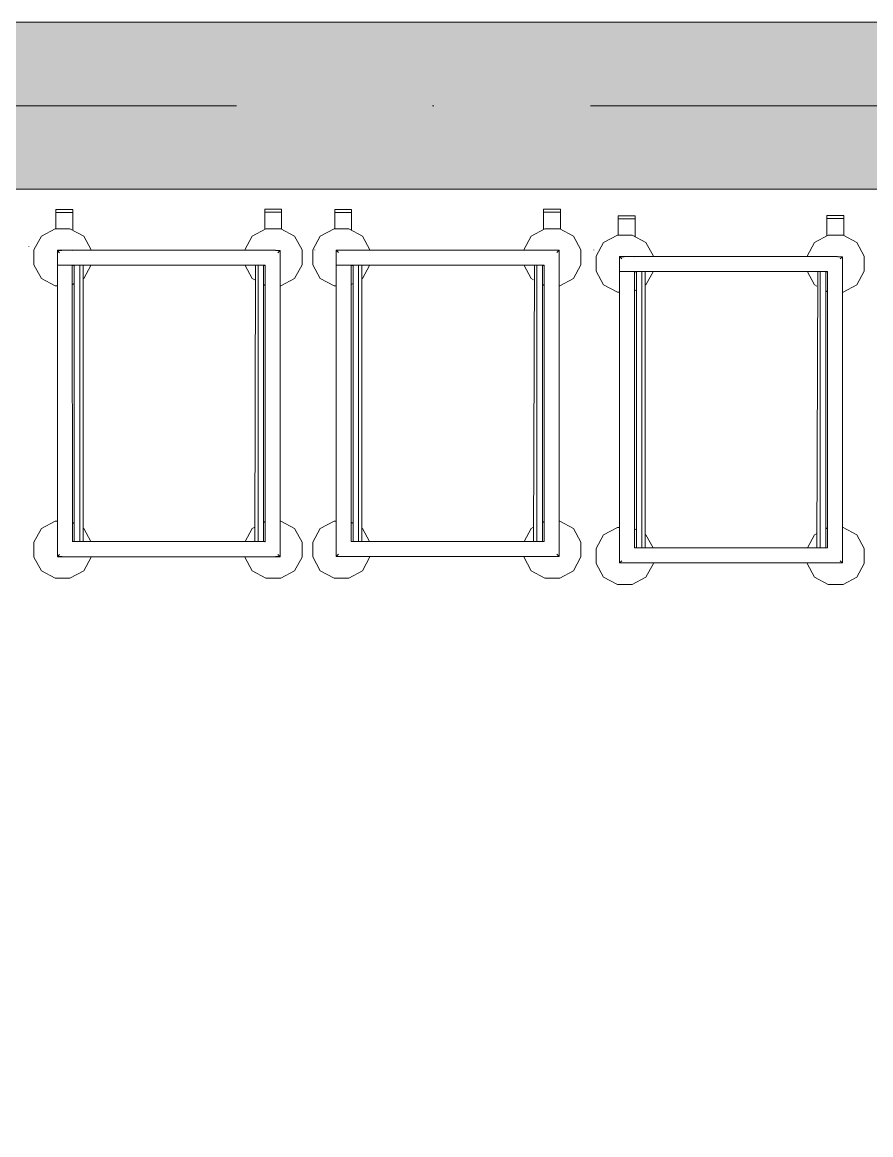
# Model space of a CAD drawing. Header units: millimetres. Extents: x -34838 to 729576, y -214038 to 121482.
# Drawn here: x 575933 to 577456, y -87586 to -85588 of the extents above; entities that cross this region are included whole.
import ezdxf
from ezdxf.enums import TextEntityAlignment as Align

# ---------------------------------------------------------------- set-up
doc = ezdxf.new("R2010")
doc.units = ezdxf.units.MM
doc.header["$MEASUREMENT"] = 0
doc.linetypes.add('Штрихпунктирная', pattern=[1340.555525, 705.555534, -352.777767, 0, -282.222223])
for name, color, linetype, lineweight in [('0_Ном._пера__1', 7, 'Continuous', 13), ('А _ ОСІ КООРДИНАЦІЙНІ.3D_Ном._пера__105', 7, 'Continuous', 13), ('А _ ОСІ КООРДИНАЦІЙНІ.3D_Ном._пера__25', 7, 'Continuous', 0), ('АБ _ 0 _ СТІНИ _ ЗОВНІШНІ .3D_Ном._пера__47', 7, 'Continuous', 20)]:
    doc.layers.add(name, color=color, linetype=linetype, lineweight=lineweight)
for name, color, linetype in [('А _ ОСІ КООРДИНАЦІЙНІ.3D', 7, 'Continuous'), ('АБ _ 0 _ СТІНИ _ ЗОВНІШНІ .3D', 7, 'Continuous'), ('АП _ ТЕП _ ЗОНИ ПРИМІЩЕНЬ .3D', 7, 'Continuous')]:
    doc.layers.add(name, color=color, linetype=linetype)
doc.styles.add('СГЕНЕРИР_СТИЛЬ_1', font='Arial.ttf')

# ---------------------------------------------------------------- blocks, each defined once
blk = doc.blocks.new('Стена_56_1', base_point=(518366.8, -85737.7))
at = {"layer": 'АБ _ 0 _ СТІНИ _ ЗОВНІШНІ .3D', "linetype": 'Continuous', "lineweight": 0, "true_color": 0x000000}
h = blk.add_hatch(dxfattribs=at)
h.set_pattern_fill('М___БЕТОН_АРМОВАНИЙ___З__C0', color=18, style=0, pattern_type=2)
h.set_pattern_definition([(45, (518441.76, -97737.7), (-367.6955, 367.6955), []), (45, (518257.9, -97553.85), (-367.6955, 367.6955), [390, -130, 0, -130])])
h.paths.add_polyline_path([(614291.8, -85587.7), (540141.8, -85587.7), (540141.8, -85887.7), (614271.8, -85887.7), (614291.8, -85874.1)])
at = {"layer": 'АБ _ 0 _ СТІНИ _ ЗОВНІШНІ .3D_Ном._пера__47', "color": 7, "linetype": 'Continuous', "lineweight": 20, "flags": 128}
for points in [[(614591.8, -85587.7), (540441.8, -85587.7)], [(540141.8, -85887.7), (614271.8, -85887.7)]]:
    blk.add_lwpolyline(points, dxfattribs=at)
blk = doc.blocks.new('Стандартный Маркер Сетки_2')
at = {"layer": 'А _ ОСІ КООРДИНАЦІЙНІ.3D_Ном._пера__105', "color": 7, "linetype": 'Штрихпунктирная', "lineweight": 13}
blk.add_line((500, 0), (99754.182117, 0), dxfattribs=at)
at = {"layer": 'А _ ОСІ КООРДИНАЦІЙНІ.3D_Ном._пера__25', "color": 7, "lineweight": 0, "style": 'СГЕНЕРИР_СТИЛЬ_1'}
blk.add_attdef('AC_MarkerText_1', text='', height=700, dxfattribs=at).set_placement((-1000, 40.005), align=Align.MIDDLE_CENTER)

msp = doc.modelspace()

# ---------------------------------------------------------------- linework, layer by layer
at = {"layer": '0_Ном._пера__1', "color": 7, "linetype": 'Continuous', "lineweight": 13}
for p, q in [((575993.4, -85958.6), (575993.4, -85924.1)), ((575993.4, -85924.1), (576023.6, -85924.1)), ((576023.6, -85924.1), (576023.6, -85961.4)), ((576368, -85959.9), (576368, -85923.5)), ((576368, -85923.5), (576398.2, -85923.5)), ((576398.2, -85929), (576368, -85929)), ((576398.2, -85923.5), (576398.2, -85959.3)), ((576493.8, -85958.5), (576493.8, -85923.9)), ((576493.8, -85923.9), (576524.1, -85923.9)), ((576524.1, -85923.9), (576524.1, -85961.2)), ((576868.5, -85959.7), (576868.5, -85923.4)), ((576868.5, -85923.4), (576898.7, -85923.4)), ((576898.7, -85928.8), (576868.5, -85928.8)), ((576898.7, -85923.4), (576898.7, -85959.1)), ((576023.6, -85929.5), (575993.4, -85929.5)), ((576524.1, -85929.4), (576493.8, -85929.4)), ((577002.4, -85970), (577002.4, -85935.4)), ((577002.4, -85935.4), (577032.6, -85935.4)), ((577032.6, -85940.9), (577002.4, -85940.9)), ((577032.6, -85935.4), (577032.6, -85972.7)), ((577377, -85971.2), (577377, -85934.9)), ((577377, -85934.9), (577407.2, -85934.9)), ((577407.2, -85940.3), (577377, -85940.3)), ((577407.2, -85934.9), (577407.2, -85970.6)), ((575967.3, -85972), (575991.9, -85958.6)), ((575991.9, -85958.6), (576018.6, -85958.6)), ((576018.6, -85958.6), (576043.2, -85972)), ((576345.7, -85972), (576370.3, -85958.6)), ((576370.3, -85958.6), (576397, -85958.6)), ((576397, -85958.6), (576421.6, -85972)), ((576467.8, -85971.8), (576492.4, -85958.5)), ((576492.4, -85958.5), (576519.1, -85958.5)), ((576519.1, -85958.5), (576543.7, -85971.8)), ((576846.2, -85971.8), (576870.8, -85958.5)), ((576870.8, -85958.5), (576897.5, -85958.5)), ((576897.5, -85958.5), (576922.1, -85971.8)), ((575954, -85996.6), (575967.3, -85972)), ((576043.2, -85972), (576056.6, -85996.6)), ((576332.4, -85996.6), (576345.7, -85972)), ((576421.6, -85972), (576435, -85996.6)), ((576454.4, -85996.4), (576467.8, -85971.8)), ((576543.7, -85971.8), (576557, -85996.4)), ((576832.8, -85996.4), (576846.2, -85971.8)), ((576922.1, -85971.8), (576935.4, -85996.4)), ((576963, -86007.9), (576976.3, -85983.3)), ((576976.3, -85983.3), (577000.9, -85970)), ((577000.9, -85970), (577027.6, -85970)), ((577027.6, -85970), (577052.2, -85983.3)), ((577052.2, -85983.3), (577065.6, -86007.9)), ((577341.4, -86007.9), (577354.7, -85983.3)), ((577354.7, -85983.3), (577379.3, -85970)), ((577379.3, -85970), (577406, -85970)), ((577406, -85970), (577430.6, -85983.3)), ((577430.6, -85983.3), (577444, -86007.9)), ((575944.6, -85991.1), (575944.6, -85990.7)), ((575954, -86023.3), (575954, -85996.6)), ((575995.9, -85997.2), (576365.8, -85997)), ((575995.9, -85997.2), (575995.9, -86547.3)), ((575995.9, -85997.5), (576004.1, -85997.5)), ((575995.9, -85997.5), (575999.8, -86001.5)), ((576040.2, -85997.2), (576004.5, -85997.2)), ((576365.8, -85997.2), (576022.9, -85997.5)), ((576056.6, -85996.6), (576056.6, -85997)), ((576387.2, -85997.2), (576351.5, -85997.2)), ((576365.8, -85997), (576365.8, -85997.2)), ((576395.9, -85997.5), (576387.6, -85997.5)), ((576391.9, -86001.5), (576395.9, -85997.5)), ((576395.9, -85997.5), (576395.9, -86547.5)), ((576435, -85996.6), (576435, -86023.3)), ((576454.4, -86023.1), (576454.4, -85996.4)), ((576458.3, -85997), (576458.3, -85996.6)), ((576496.3, -85997), (576866.3, -85996.8)), ((576496.3, -85997), (576496.3, -86547.1)), ((576496.3, -85997.3), (576504.6, -85997.3)), ((576496.3, -85997.3), (576500.3, -86001.3)), ((576540.7, -85997), (576504.9, -85997)), ((576866.3, -85997), (576523.3, -85997.3)), ((576557, -85996.4), (576557, -85996.8)), ((576887.7, -85997), (576852, -85997)), ((576866.3, -85996.8), (576866.3, -85997)), ((576896.3, -85997.3), (576888, -85997.3)), ((576892.3, -86001.3), (576896.3, -85997.3)), ((576896.3, -85997.3), (576896.3, -86547.3)), ((576935.4, -85996.4), (576935.4, -86023.1)), ((576958.8, -85996.8), (576958.8, -85996.4)), ((576963, -86034.6), (576963, -86007.9)), ((577004.9, -86008.5), (577374.8, -86008.3)), ((577004.9, -86008.5), (577004.9, -86558.6)), ((577004.9, -86008.8), (577013.1, -86008.8)), ((577004.9, -86008.8), (577008.8, -86012.8)), ((577049.2, -86008.5), (577013.5, -86008.5)), ((577374.8, -86008.5), (577031.9, -86008.8)), ((577065.6, -86007.9), (577065.6, -86008.3)), ((577396.2, -86008.5), (577360.5, -86008.5)), ((577374.8, -86008.3), (577374.8, -86008.5)), ((577404.9, -86008.8), (577396.6, -86008.8)), ((577400.9, -86012.8), (577404.9, -86008.8)), ((577404.9, -86008.8), (577404.9, -86558.8)), ((577444, -86007.9), (577444, -86034.6)), ((575967.3, -86047.9), (575954, -86023.3)), ((575995.9, -86024.2), (576369.1, -86024.2)), ((576368.9, -86024.5), (575995.9, -86024.2)), ((576004.5, -86024.2), (576040.2, -86024.2)), ((576022.6, -86024.2), (576022.9, -86520.5)), ((576022.6, -86024.2), (576022.9, -86024.4)), ((576026.3, -86024.5), (576023, -86024.5)), ((576026.3, -86520.5), (576026.3, -86024.5)), ((576036, -86024.2), (576036, -86520.5)), ((576042, -86024.2), (576042, -86520.5)), ((576055.9, -86024.5), (576043.2, -86047.9)), ((576345.7, -86047.9), (576333, -86024.5)), ((576351.5, -86024.2), (576350.2, -86520.5)), ((576369.1, -86024.2), (576351.5, -86024.2)), ((576356.1, -86520.5), (576356.1, -86024.2)), ((576365.8, -86520.5), (576365.8, -86024.2)), ((576368.8, -86024.5), (576365.8, -86024.5)), ((576368.9, -86024.4), (576369.1, -86024.2)), ((576368.9, -86520.5), (576368.9, -86024.2)), ((576435, -86023.3), (576421.6, -86047.9)), ((576467.8, -86047.7), (576454.4, -86023.1)), ((576496.3, -86024), (576869.5, -86024)), ((576869.3, -86024.3), (576496.3, -86024)), ((576504.9, -86024), (576540.7, -86024)), ((576523.1, -86024), (576523.3, -86520.3)), ((576523.1, -86024), (576523.3, -86024.2)), ((576526.8, -86024.3), (576523.4, -86024.3)), ((576526.8, -86520.3), (576526.8, -86024.3)), ((576536.5, -86024), (576536.5, -86520.3)), ((576542.4, -86024), (576542.4, -86520.3)), ((576556.3, -86024.3), (576543.7, -86047.7)), ((576846.2, -86047.7), (576833.5, -86024.3)), ((576852, -86024), (576850.6, -86520.3)), ((576869.5, -86024), (576852, -86024)), ((576856.6, -86520.3), (576856.6, -86024)), ((576866.3, -86520.3), (576866.3, -86024)), ((576869.2, -86024.3), (576866.3, -86024.3)), ((576869.3, -86024.2), (576869.5, -86024)), ((576869.3, -86520.3), (576869.3, -86024)), ((576935.4, -86023.1), (576922.1, -86047.7)), ((575991.9, -86061.2), (575967.3, -86047.9)), ((576043.2, -86047.9), (576042, -86048.6)), ((576350.2, -86050.3), (576345.7, -86047.9)), ((576421.6, -86047.9), (576397, -86061.2)), ((576492.4, -86061.1), (576467.8, -86047.7)), ((576543.7, -86047.7), (576542.4, -86048.4)), ((576850.6, -86050.2), (576846.2, -86047.7)), ((576922.1, -86047.7), (576897.5, -86061.1)), ((576976.3, -86059.2), (576963, -86034.6)), ((577004.9, -86035.5), (577378.1, -86035.5)), ((577377.9, -86035.8), (577004.9, -86035.5)), ((577013.5, -86035.5), (577049.2, -86035.5)), ((577031.6, -86035.5), (577031.9, -86531.8)), ((577031.6, -86035.5), (577031.9, -86035.7)), ((577035.3, -86035.8), (577032, -86035.8)), ((577035.3, -86531.8), (577035.3, -86035.8)), ((577045, -86035.5), (577045, -86531.8)), ((577051, -86035.5), (577051, -86531.8)), ((577064.9, -86035.8), (577052.2, -86059.2)), ((577354.7, -86059.2), (577342, -86035.8)), ((577360.5, -86035.5), (577359.2, -86531.8)), ((577378.1, -86035.5), (577360.5, -86035.5)), ((577365.1, -86531.8), (577365.1, -86035.5)), ((577374.8, -86531.8), (577374.8, -86035.5)), ((577377.8, -86035.8), (577374.8, -86035.8)), ((577377.9, -86035.7), (577378.1, -86035.5)), ((577377.9, -86531.8), (577377.9, -86035.5)), ((577444, -86034.6), (577430.6, -86059.2)), ((575995.9, -86061.2), (575991.9, -86061.2)), ((576026.3, -86057.1), (576022.9, -86058.9)), ((576368.9, -86060.4), (576365.8, -86058.8)), ((576397, -86061.2), (576395.9, -86061.2)), ((576496.3, -86061.1), (576492.4, -86061.1)), ((576526.8, -86056.9), (576523.3, -86058.7)), ((576869.3, -86060.3), (576866.3, -86058.6)), ((576897.5, -86061.1), (576896.3, -86061.1)), ((577000.9, -86072.6), (576976.3, -86059.2)), ((577035.3, -86068.4), (577031.9, -86070.2)), ((577052.2, -86059.2), (577051, -86059.9)), ((577359.2, -86061.7), (577354.7, -86059.2)), ((577430.6, -86059.2), (577406, -86072.6)), ((577004.9, -86072.6), (577000.9, -86072.6)), ((577377.9, -86071.8), (577374.8, -86070.1)), ((577406, -86072.6), (577404.9, -86072.6)), ((575967.3, -86496.9), (575991.9, -86483.6)), ((575991.9, -86483.6), (575995.9, -86483.6)), ((576022.9, -86485.9), (576026.3, -86487.8)), ((576365.8, -86486), (576368.9, -86484.4)), ((576395.9, -86483.6), (576397, -86483.6)), ((576397, -86483.6), (576421.6, -86496.9)), ((576467.8, -86496.7), (576492.4, -86483.4)), ((576492.4, -86483.4), (576496.3, -86483.4)), ((576523.3, -86485.7), (576526.8, -86487.6)), ((576866.3, -86485.8), (576869.3, -86484.2)), ((576896.3, -86483.4), (576897.5, -86483.4)), ((576897.5, -86483.4), (576922.1, -86496.7)), ((575954, -86521.5), (575967.3, -86496.9)), ((576042, -86496.2), (576043.2, -86496.9)), ((576043.2, -86496.9), (576055.9, -86520.3)), ((576333, -86520.3), (576345.7, -86496.9)), ((576345.7, -86496.9), (576350.2, -86494.5)), ((576421.6, -86496.9), (576435, -86521.5)), ((576454.4, -86521.4), (576467.8, -86496.7)), ((576542.4, -86496.1), (576543.7, -86496.7)), ((576543.7, -86496.7), (576556.3, -86520.1)), ((576833.5, -86520.1), (576846.2, -86496.7)), ((576846.2, -86496.7), (576850.6, -86494.3)), ((576922.1, -86496.7), (576935.4, -86521.4)), ((576963, -86532.9), (576976.3, -86508.2)), ((576976.3, -86508.2), (577000.9, -86494.9)), ((577000.9, -86494.9), (577004.9, -86494.9)), ((577031.9, -86497.2), (577035.3, -86499.1)), ((577051, -86507.6), (577052.2, -86508.2)), ((577052.2, -86508.2), (577064.9, -86531.6)), ((577342, -86531.6), (577354.7, -86508.2)), ((577354.7, -86508.2), (577359.2, -86505.8)), ((577374.8, -86497.3), (577377.9, -86495.7)), ((577404.9, -86494.9), (577406, -86494.9)), ((577406, -86494.9), (577430.6, -86508.2)), ((577430.6, -86508.2), (577444, -86532.9)), ((575954, -86548.2), (575954, -86521.5)), ((576022.9, -86520.3), (576368.9, -86520.3)), ((576023.7, -86520.5), (576023.9, -86520.3)), ((576023.9, -86520.3), (576026.3, -86520.3)), ((576368.9, -86520.5), (576026.3, -86520.3)), ((576367.8, -86520.3), (576365.8, -86520.3)), ((576367.8, -86520.3), (576368, -86520.5)), ((576435, -86521.5), (576435, -86548.2)), ((576454.4, -86548), (576454.4, -86521.4)), ((576523.3, -86520.1), (576869.3, -86520.1)), ((576524.2, -86520.3), (576524.4, -86520.1)), ((576524.4, -86520.1), (576526.8, -86520.1)), ((576869.3, -86520.3), (576526.8, -86520.1)), ((576868.2, -86520.1), (576866.3, -86520.1)), ((576868.2, -86520.1), (576868.5, -86520.3)), ((576935.4, -86521.4), (576935.4, -86548)), ((575967.3, -86572.8), (575954, -86548.2)), ((575995.9, -86547.3), (575999.9, -86543.4)), ((576004.3, -86547.3), (575995.9, -86547.3)), ((575995.9, -86547.5), (576395.9, -86547.5)), ((576004.5, -86547.5), (576040.2, -86547.5)), ((576056.6, -86548.2), (576043.2, -86572.8)), ((576056.6, -86547.5), (576056.6, -86548.2)), ((576332.4, -86548.2), (576332.4, -86547.5)), ((576345.7, -86572.8), (576332.4, -86548.2)), ((576387.2, -86547.5), (576351.5, -86547.5)), ((576395.9, -86547.3), (576387.5, -86547.3)), ((576391.8, -86543.4), (576395.9, -86547.3)), ((576435, -86548.2), (576421.6, -86572.8)), ((576467.8, -86572.7), (576454.4, -86548)), ((576496.3, -86547.1), (576500.4, -86543.2)), ((576504.7, -86547.1), (576496.3, -86547.1)), ((576496.3, -86547.3), (576896.3, -86547.3)), ((576504.9, -86547.3), (576540.7, -86547.3)), ((576557, -86548), (576543.7, -86572.7)), ((576557, -86547.3), (576557, -86548)), ((576832.8, -86548), (576832.8, -86547.3)), ((576846.2, -86572.7), (576832.8, -86548)), ((576887.7, -86547.3), (576852, -86547.3)), ((576896.3, -86547.1), (576887.9, -86547.1)), ((576892.2, -86543.2), (576896.3, -86547.1)), ((576935.4, -86548), (576922.1, -86572.7)), ((576963, -86559.5), (576963, -86532.9)), ((577031.9, -86531.6), (577377.9, -86531.6)), ((577032.7, -86531.8), (577032.9, -86531.6)), ((577032.9, -86531.6), (577035.3, -86531.6)), ((577377.9, -86531.8), (577035.3, -86531.6)), ((577376.8, -86531.6), (577374.8, -86531.6)), ((577376.8, -86531.6), (577377, -86531.8)), ((577444, -86532.9), (577444, -86559.5)), ((576976.3, -86584.2), (576963, -86559.5)), ((577004.9, -86558.6), (577008.9, -86554.7)), ((577013.3, -86558.6), (577004.9, -86558.6)), ((577004.9, -86558.8), (577404.9, -86558.8)), ((577013.5, -86558.8), (577049.2, -86558.8)), ((577065.6, -86559.5), (577052.2, -86584.2)), ((577065.6, -86558.8), (577065.6, -86559.5)), ((577341.4, -86559.5), (577341.4, -86558.8)), ((577354.7, -86584.2), (577341.4, -86559.5)), ((577396.2, -86558.8), (577360.5, -86558.8)), ((577404.9, -86558.6), (577396.5, -86558.6)), ((577400.8, -86554.7), (577404.9, -86558.6)), ((577444, -86559.5), (577430.6, -86584.2)), ((575991.9, -86586.2), (575967.3, -86572.8)), ((576018.6, -86586.2), (575991.9, -86586.2)), ((576043.2, -86572.8), (576018.6, -86586.2)), ((576370.3, -86586.2), (576345.7, -86572.8)), ((576397, -86586.2), (576370.3, -86586.2)), ((576421.6, -86572.8), (576397, -86586.2)), ((576492.4, -86586), (576467.8, -86572.7)), ((576519.1, -86586), (576492.4, -86586)), ((576543.7, -86572.7), (576519.1, -86586)), ((576870.8, -86586), (576846.2, -86572.7)), ((576897.5, -86586), (576870.8, -86586)), ((576922.1, -86572.7), (576897.5, -86586)), ((577000.9, -86597.5), (576976.3, -86584.2)), ((577052.2, -86584.2), (577027.6, -86597.5)), ((577379.3, -86597.5), (577354.7, -86584.2)), ((577430.6, -86584.2), (577406, -86597.5)), ((577027.6, -86597.5), (577000.9, -86597.5)), ((577406, -86597.5), (577379.3, -86597.5))]:
    msp.add_line(p, q, dxfattribs=at)
at = {"layer": 'АП _ ТЕП _ ЗОНИ ПРИМІЩЕНЬ .3D', "color": 254, "linetype": 'Continuous', "lineweight": 0, "true_color": 0xddc2d0, "flags": 128}
msp.add_lwpolyline([(566641.8, -97917.7), (572241.8, -97917.7), (572241.8, -97537.7), (572641.8, -97537.7), (572641.8, -97917.7), (578016.8, -97917.7), (578016.8, -97537.7), (578416.8, -97537.7), (578416.8, -97917.7), (578466.8, -97917.7), (578466.8, -97537.7), (581521.8, -97537.7), (581521.8, -91937.7), (581521.8, -91537.7), (581521.8, -85887.7), (573003.8, -85887.7), (573003.8, -91677.7), (572641.8, -91677.7), (572641.8, -91937.7), (572241.8, -91937.7), (572241.8, -91677.7), (566641.8, -91677.7)], dxfattribs=at)

# ---------------------------------------------------------------- block references
at = {"layer": 'А _ ОСІ КООРДИНАЦІЙНІ.3D', "color": 7, "linetype": 'Continuous', "lineweight": 60, "zscale": 1000}
msp.add_blockref('Стандартный Маркер Сетки_2', (513441.8, -85737.7), dxfattribs=at)
at = {"layer": 'АБ _ 0 _ СТІНИ _ ЗОВНІШНІ .3D', "color": 7, "lineweight": 20}
msp.add_blockref('Стена_56_1', (518366.8, -85737.7), dxfattribs=at)

doc.saveas('drawing.dxf')
